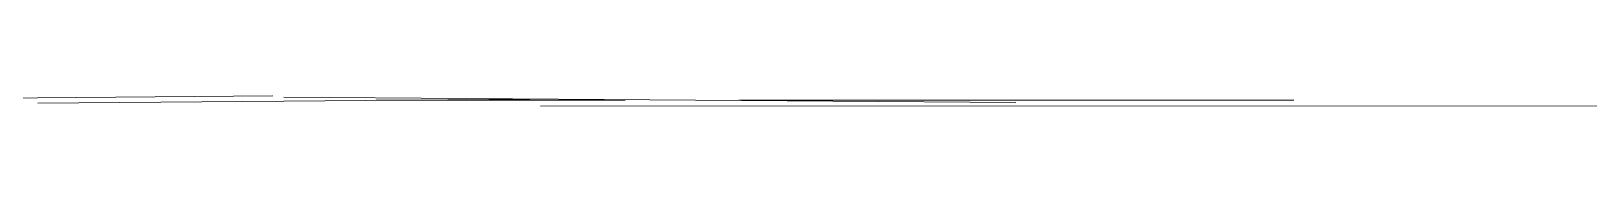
# Model space of a CAD drawing. Extents: x 10 to 1972, y 11 to 1392.
# Drawn here: x 509.1 to 865.5, y 23.6 to 26 of the extents above; entities that cross this region are included whole.
import ezdxf

# ---------------------------------------------------------------- set-up
doc = ezdxf.new("R2010")
doc.units = 0
doc.layers.add('TRACE_STRAIGHT', color=5, linetype='Continuous', lineweight=0)

msp = doc.modelspace()

# ---------------------------------------------------------------- linework, layer by layer
at = {"layer": 'TRACE_STRAIGHT', "color": 5}
for p, q in [((315.58, 23.85), (564.36, 25.99)), ((510.63, 24.31), (623.15, 25.2)), ((566.89, 25.63), (734.4, 24.4)), ((588, 25), (645, 25)), ((671, 25), (798, 25)), ((625.63, 23.57), (996.88, 23.74))]:
    msp.add_line(p, q, dxfattribs=at)

doc.saveas('drawing.dxf')
